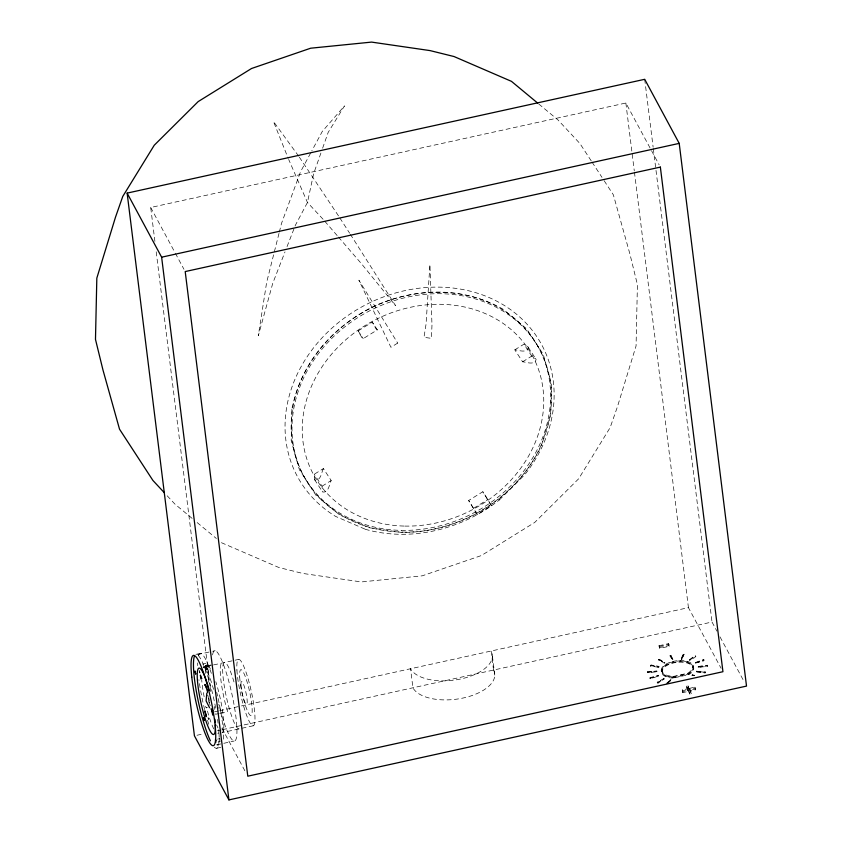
<?xml version="1.0" encoding="UTF-8"?>
<svg xmlns="http://www.w3.org/2000/svg" width="842" height="842" viewBox="0 0 842 842"><rect width="100%" height="100%" fill="white"/><g stroke="black" fill="none" stroke-linecap="round" stroke-linejoin="round"><path stroke-width="0.63" stroke-dasharray="4.21 3.16" d="M203.29 666.969C211.153 665.59 202.406 658.928 207.637 669.937L206.374 670.211C202.417 664.401 208.511 664.17 207.637 669.937M656.855 671.842L656.823 670.937L647.435 672.095L647.519 672.716L656.855 671.842L656.823 670.937M219.994 739.118L219.667 738.697L219.951 740.76M278.997 233.392L266.64 282.396L258.294 335.79L272.755 283.28L284.996 251.895M279.312 232.129L281.533 223.34L300.499 171.863L311.203 151.992M477.225 514.546L468.657 500.506L482.803 491.739L487.844 499.474L491.37 505.726L477.225 514.546L468.657 500.506M491.36 505.768L482.803 491.739M698.113 666.496L707.269 665.79L707.427 665.233L698.113 666.496L698.134 667.327L707.354 666.411L707.427 665.233M698.134 667.327L707.512 665.854M365.207 529.197L365.617 529.376A138.772 118.827 -28.3 0 0 499.338 499.969L499.685 499.632M320.907 153.055L313.613 173.768L307.456 202.469L295.342 225.34L286.869 247.074M322.623 148.181L328.201 132.341L344.494 105.892L322.265 131.478L311.824 150.855M681.325 658.812L683.062 654.076L684.167 654.802L681.41 659.433L684.083 654.192M681.41 659.433L683.062 654.076M323.391 468.584C321.423 472.078 321.118 480.761 315.15 480.129A3.684 1.895 -33.1 0 1 314.445 479.151L314.245 474.257L323.391 468.584L331.19 480.54C329.211 484.034 328.906 492.717 322.949 492.086A3.684 1.895 -33.1 0 1 322.233 491.107L322.044 486.213L314.245 474.257M647.519 672.716L647.687 671.537M206.532 707.322L206.058 707.627L205.585 706.28M666.685 684.062L671 679.631L665.748 683.904M669.358 682.02L671 679.631M499.338 499.969L524.671 474.804A138.772 118.827 -28.3 0 0 503.621 305.036A138.772 118.827 -28.3 0 0 314.508 346.62A138.772 118.827 -28.3 0 0 335.558 516.388L365.617 529.376M650.413 665.506L659.118 666.401L651.098 665.001L650.413 665.506L650.487 666.117L658.907 667.306L659.118 666.401M666.78 683.651L671.085 680.252M688.209 673.095L691.777 670.022A15.472 7.599 -7.5 0 0 684.472 661.244A15.472 7.599 -7.5 0 0 664.664 665.717A15.472 7.599 -7.5 0 0 667.359 675.526L673.105 676.494L688.209 673.095L688.367 674.284L673.263 677.684L667.517 676.715A15.472 7.599 -7.5 0 1 664.812 666.906A15.472 7.599 -7.5 0 1 684.63 662.433A15.472 7.599 -7.5 0 1 691.935 671.211L688.367 674.284M696.597 671.232L705.564 671.821L705.038 672.958L696.681 671.853L696.597 671.232L704.964 672.337L705.564 671.821M696.681 671.853L705.649 672.432M689.556 659.76L695.018 655.444L695.829 656.392C694.839 658.56 688.314 659.823 689.893 660.486M689.64 660.37L695.018 655.444M650.487 666.117L651.171 665.622L658.907 667.306L658.833 666.685M689.808 659.875L695.755 655.781M657.949 683.199L657.865 682.578L663.97 678.452L657.202 682.199L657.949 683.199L664.054 679.062L663.97 678.452M358.155 330.906L372.301 322.139L377.342 329.864L363.197 338.642L361.702 337.337L358.155 330.906L363.197 338.642M514.82 349.84L523.966 344.168L527.818 346.788A3.684 1.895 -33.1 0 1 528.25 347.935C526.208 353.461 518.725 350.114 514.82 349.84L522.608 361.797C526.524 362.071 534.007 365.428 536.049 359.902A3.684 1.895 -33.1 0 0 535.607 358.745L531.755 356.124L523.966 344.168M322.044 486.213L331.19 480.54M522.608 361.797L531.755 356.124M473.699 508.242L487.844 499.474M657.286 682.82L664.054 679.062M692.45 674.8L692.092 675.642L692.45 674.8L696.271 675.663M658.455 659.623L664.843 662.422L664.454 663.254L658.455 659.623L659.444 659.275L664.843 662.422M695.524 662.486L703.68 659.412L704.08 660.528C702.754 662.496 694.05 662.138 695.839 663.338M695.608 663.107L703.765 660.023L703.68 659.412M658.539 660.244L659.528 659.896L664.927 663.043L664.37 662.633M695.755 662.728L703.996 659.907M650.171 678.778L650.087 678.168L658.602 675.41L649.866 677.652L650.171 678.778L658.686 676.031L658.528 675.231M649.94 678.273L658.686 676.031M206.564 665.454L206.469 666.275M673 676.936L688.714 673.389A16.314 8.01 -7.5 0 0 686.861 661.254A16.314 8.01 -7.5 0 0 662.801 666.685A16.314 8.01 -7.5 0 0 673 676.936L673.158 678.126L688.872 674.579L688.714 673.389M154.907 241.391L150.707 207.49L625.859 103.019L659.128 164.8M195.944 654.35L200.196 653.424M197.649 654.55L211.374 651.54M212.626 651.255L215.12 650.708M202.627 664.117L205.806 663.422M207.058 669.085L206.574 665.843L210.974 664.875M211.31 665.369L203.227 667.19A33.975 5.536 77.6 0 1 213.531 689.345M213.542 664.927L233.876 660.454M235.055 660.191L238.591 659.412M205.564 669.001L206.816 668.727M206.164 707.733L207.416 707.448M214.563 711.837L218.404 710.995M219.688 710.711L240.18 706.206M241.465 705.922L688.44 607.64L721.089 668.285M219.173 713.49L215.541 714.279L214.573 710.964M220.372 713.227L227.624 711.627L226.003 706.101A33.975 5.536 77.6 0 1 221.993 663.064M196.986 735.266L203.375 733.856M217.425 730.772L221.257 729.93M222.541 729.646L712.016 622.017L716.942 631.174M253.221 725.783L222.109 732.624A33.975 5.536 77.6 0 0 215.794 681.715M217.604 739.129L219.72 738.655M218.194 741.991L220.32 741.528M659.033 645.74L668.548 643.646L668.948 644.393L669.179 646.298L659.675 648.393L659.033 645.74L659.675 648.393M659.433 646.488L668.948 644.393M216.605 744.886L234.076 741.044M659.265 647.645L668.78 645.551L669.179 646.298M216.657 748.254L220.899 747.317A48.078 7.841 77.6 0 1 217.194 744.454M688.03 690.619L687.798 688.714L682.252 689.935L682.483 691.84L688.03 690.619L686.388 686.093L687.977 685.746L689.619 690.272L695.166 689.051L695.576 689.798L690.019 691.019L689.787 689.114L695.334 687.893L695.576 689.798M686.619 687.998L688.209 687.651L689.619 690.272M689.388 688.367L694.934 687.146L695.334 687.893M682.252 689.935L682.652 690.682L688.198 689.461L689.851 693.987L691.429 693.64L689.787 689.114M682.483 691.84L682.883 692.587L688.44 691.366L689.851 693.987M689.609 692.082L691.198 691.735M670.064 655.56L673.021 660.349L670.148 656.181L670.064 655.56L671.179 655.434L672.937 659.728M670.148 656.181L671.253 656.055L673.021 660.349L672.369 659.833M647.435 672.095L656.781 671.232M647.772 672.148L656.907 671.548M683.146 654.687L684.167 654.802M377.342 329.864L375.837 328.559L372.301 322.139M692.019 675.031L694.534 675.705M221.425 542.69L278.86 567.508L302.815 573.444L361.323 581.938L422.221 575.833L481.361 555.552L534.712 522.45L578.643 478.803L610.145 427.589L617.407 406.844L636.068 345.915L637.415 284.649L629.932 254.084L613.365 194.839L602.704 178.483M695.103 656.055L695.829 656.392M657.202 682.199L657.865 682.578M538.754 103.987L557.951 119.911L579.97 143.582L591.337 161.032M192.123 518.377L174.947 504.126L166.137 494.664M197.175 522.577L216.373 538.501M205.301 665.727L206.374 670.211M218.952 708.501L218.941 706.912M214.71 709.438L214.699 707.848M323.065 219.246L307.456 202.469L288.69 159.475M324.77 221.225L337.589 236.065M338.442 237.055L361.502 263.767L395.519 305.614L350.325 234.244M298.615 156.107L273.461 121.511L288.185 158.275M299.342 157.159L339.147 216.868M206.574 665.843L207.395 669.579M592.052 162.117L601.998 177.388M528.113 347.083L535.901 359.05M314.54 479.572L322.328 491.528M339.852 217.952L349.619 233.16M720.026 636.889L744.054 681.515M690.019 691.019L691.429 693.64M686.388 686.093L687.798 688.714M150.707 207.49L174.726 252.116M175.346 253.263L183.966 269.282M221.909 728.141L245.317 771.619M199.449 670.337L199.943 673.063L199.228 670.432M214.5 707.175L214.226 706.659L214.131 707.259M208.353 717.742L208.563 719.51L207.89 717.784M707.269 665.79L707.354 666.411M704.964 672.337L705.038 672.958M696.829 671.042L696.913 671.653M693.555 666.538L693.713 667.727M692.734 666.654L692.892 667.843M681.873 658.833L681.957 659.444M681.673 658.854L681.746 659.465M671.179 655.434L671.253 656.055M673.105 676.494L673.263 677.684M670.474 679.568L670.558 680.189M663.728 678.315L663.801 678.926M663.559 678.284L663.633 678.894M662.023 670.169L662.18 671.348M661.191 670.243L661.349 671.432M659.444 659.275L659.528 659.896M651.098 665.001L651.171 665.622M644.709 79.306L653.129 147.15M653.287 148.455L712.016 622.017M625.859 103.019L634.268 170.821M634.436 172.126L688.44 607.64M694.934 687.146L695.166 689.051M687.977 685.746L688.209 687.651M688.198 689.461L688.44 691.366M682.652 690.682L682.883 692.587M668.548 643.646L668.78 645.551M492.444 656.244L494.801 675.284M156.202 251.821L210.047 686.041M210.205 687.346L210.858 692.556M212.584 654.918A46.226 7.536 77.6 0 1 228.498 680.283A46.226 7.536 77.6 0 1 235.96 739.423A46.226 7.536 77.6 0 1 218.815 704.27M673.158 678.126A16.314 8.01 -7.5 0 1 662.949 667.874A16.314 8.01 -7.5 0 1 687.019 662.443A16.314 8.01 -7.5 0 1 688.872 674.579M239.075 728.888A33.975 5.536 77.6 0 1 227.13 700.312A33.975 5.536 77.6 0 1 223.519 663.443A33.975 5.536 77.6 0 1 234.75 684.683M209.153 702.817A11.746 1.916 77.6 0 1 207.669 695.029M210.237 705.733A10.272 1.673 77.6 0 1 208.027 695.702M198.27 655.476A48.078 7.841 77.6 0 1 216.131 710.469M217.583 719.468A48.078 7.841 77.6 0 1 218.078 723.173M218.762 729.656A48.078 7.841 77.6 0 1 218.941 732.056M219.004 733.193A48.078 7.841 77.6 0 1 214.331 747.138M217.994 727.983A33.975 5.536 77.6 0 1 216.626 724.973M209.405 700.754A33.975 5.536 77.6 0 1 208.879 698.281M205.701 673.368A33.975 5.536 77.6 0 1 211.142 670.043M208.753 724.299A48.078 7.841 77.6 0 1 207.29 719.426M204.638 709.553A48.078 7.841 77.6 0 1 203.196 703.449M202.933 702.228A48.078 7.841 77.6 0 1 198.922 679.715M197.723 665.612A48.078 7.841 77.6 0 1 197.691 662.97M198.575 655.508A48.078 7.841 77.6 0 1 211.553 674.01M216.741 692.398A48.078 7.841 77.6 0 1 217.615 696.071M218.162 698.513A48.078 7.841 77.6 0 1 223.319 740.107M208.763 682.188A33.975 5.536 77.6 0 1 209.921 665.717M213.752 728.919A33.975 5.536 77.6 0 1 206.616 707.838M204.132 696.723A33.975 5.536 77.6 0 1 201.722 680.041M219.004 732.077A33.975 5.536 77.6 0 1 217.857 733.55M291.879 409.286L291.195 440.471L299.373 469.71L316.045 495.359L339.852 515.083L369.059 527.702L401.95 532.481C459.9 532.576 516.02 498.559 541.196 446.102L550.752 414.832L551.436 383.647L543.269 354.408L526.587 328.769L502.769 309.046C463.258 286.375 414.306 287.943 373.511 306.435C332.864 326.654 300.531 363.923 291.9 409.128L291.879 409.286M431.978 325.075L431.43 338.379L423.989 337.295L426.041 324.212L429.925 264.546L431.978 325.075M397.687 343.083L390.909 347.293L358.881 280.165L397.687 343.083M493.528 670.064L491.16 651.013A41.826 20.503 -7.1 0 1 461.1 678.905A41.826 20.503 -7.1 0 1 410.559 668.737L412.917 687.788A41.826 20.503 -7.1 0 0 463.468 697.944A41.826 20.503 -7.1 0 0 493.528 670.064M236.928 670.064A33.975 5.536 77.6 0 0 251.579 724.983A33.975 5.536 77.6 0 0 249.211 682.736A33.975 5.536 77.6 0 0 236.928 670.064M240.98 685.209A11.746 1.916 77.6 0 0 246.043 704.186A11.746 1.916 77.6 0 0 245.222 689.587A11.746 1.916 77.6 0 0 240.98 685.209M239.696 677.021A23.481 3.831 77.6 0 0 249.821 714.984A23.481 3.831 77.6 0 0 248.19 685.788A23.481 3.831 77.6 0 0 239.696 677.021M402.255 532.091A133.857 114.617 -28.3 0 0 542.637 355.545A133.857 114.617 -28.3 0 0 320.413 351.082A133.857 114.617 -28.3 0 0 402.255 532.091M401.36 530.376A133.804 114.575 -28.3 0 0 541.701 353.893A133.804 114.575 -28.3 0 0 319.55 349.43A133.804 114.575 -28.3 0 0 401.36 530.376M404.844 526.082A124.542 106.639 -28.3 0 0 535.459 361.818A124.542 106.639 -28.3 0 0 328.696 357.671A124.542 106.639 -28.3 0 0 404.844 526.082"/><path stroke-width="1.26" d="M206.827 693.24L206.101 700.849L209.563 707.754M127.131 193.113L644.709 79.306L679.21 143.382L746.517 686.093L228.929 799.9L194.428 735.824L127.131 193.113L161.632 257.189L228.929 799.9M161.632 257.189L679.21 143.382M537.743 103.145L511.462 81.348L454.038 56.54L430.083 50.604L371.575 42.1L310.677 48.204L251.537 68.497L198.186 101.587L154.254 145.234L122.753 196.449L115.491 217.204L96.83 278.123L95.483 339.389L102.956 369.954L119.532 429.199L152.928 480.466L164.379 492.77M205.848 686.209L206.479 686.998M205.259 685.388L206.237 686.819L205.753 686.062M205.311 685.262L204.911 684.451L207.343 690.598M215.91 742.234L215.478 739.592L215.952 740.707M215.341 725.078A33.975 5.536 77.6 0 1 205.89 720.815A33.975 5.536 77.6 0 1 197.386 671.905A33.975 5.536 77.6 0 1 209.29 690.282M214.91 719.257A33.975 5.536 77.6 0 1 215.215 722.762M212.763 710.406A10.272 1.673 77.6 0 1 212.258 710.164M210.416 740.834A48.078 7.841 77.6 0 1 197.007 694.987A48.078 7.841 77.6 0 1 194.334 656.434M212.51 711.564A11.746 1.916 77.6 0 1 211.016 708.796M207.437 692.587A11.746 1.916 77.6 0 1 207.616 689.409M203.564 717.837L204.269 720.499L203.564 717.837M212.931 714.205L212.7 715.1L211.626 709.174L212.931 714.205M206.427 715.858L206.185 716.668L204.816 710.837L206.427 715.858M200.417 675.305L200.849 678.884L201.817 678.641L200.417 675.305M195.007 671.2L195.702 673.989L195.007 671.2M660.36 167.095L185.208 271.566L247.78 776.198L722.941 671.716L660.36 167.095M191.776 677.063A46.226 7.536 77.6 0 0 212.858 745.707A46.226 7.536 77.6 0 0 205.511 678.862A46.226 7.536 77.6 0 0 191.776 677.063"/></g></svg>
